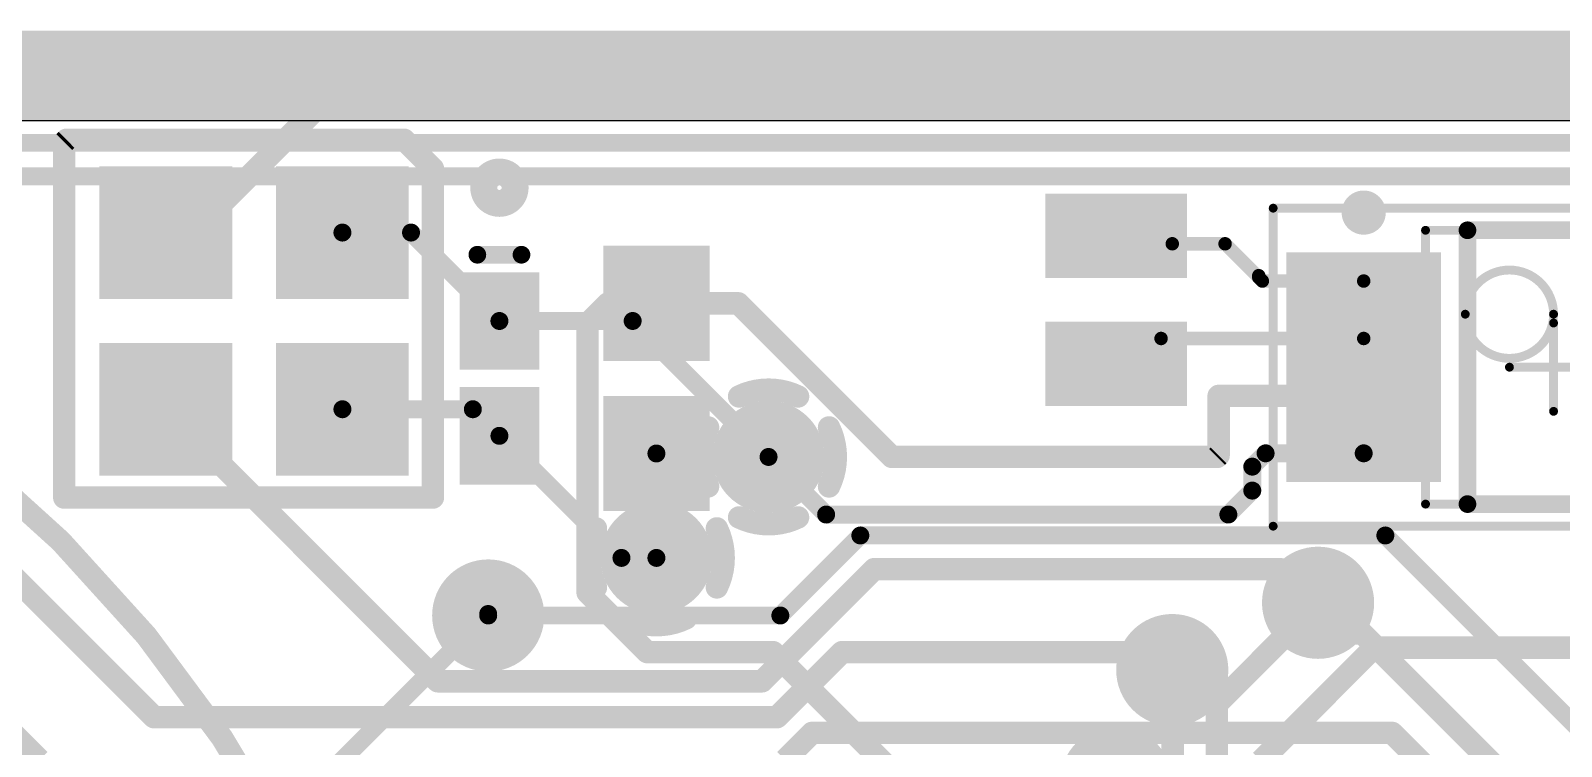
# Model space of a CAD drawing. Header units: millimetres. Extents: x 2.46 to 5.38, y 2.48 to 3.77.
# Drawn here: x 4.121 to 4.803, y 3.447 to 3.766 of the extents above; entities that cross this region are included whole.
import ezdxf

# ---------------------------------------------------------------- set-up
doc = ezdxf.new("R2010")
doc.units = ezdxf.units.MM
doc.header["$MEASUREMENT"] = 0
for name, color, linetype in [('BottomLayer', 5, 'Continuous'), ('BottomOverlay', 54, 'Continuous'), ('BottomPaste', 16, 'Continuous'), ('BottomSolder', 6, 'Continuous'), ('InternalPlane1', 76, 'Continuous'), ('InternalPlane2', 16, 'Continuous'), ('Mechanical1', 6, 'Continuous'), ('Mechanical13', 56, 'Continuous'), ('Mechanical15', 56, 'Continuous'), ('MultiLayer', 9, 'Continuous'), ('TopLayer', 1, 'Continuous'), ('TopOverlay', 2, 'Continuous'), ('TopPaste', 8, 'Continuous'), ('TopSolder', 216, 'Continuous')]:
    doc.layers.add(name, color=color, linetype=linetype)

msp = doc.modelspace()

# ---------------------------------------------------------------- linework, layer by layer
at = {"layer": 'BottomLayer'}
for points, const_width in [([(4.19326, 3.676), (4.24826, 3.731)], 0.01), ([(4.24826, 3.731), (5.09, 3.731)], 0.01), ([(4.18126, 3.676), (4.19326, 3.676)], 0.01), ([(4.26, 3.676), (4.29059, 3.676)], 0.008), ([(4.29059, 3.676), (4.33, 3.63659)], 0.008), ([(4.33, 3.63659), (4.38941, 3.63659)], 0.008), ([(4.38941, 3.63659), (4.45, 3.576)], 0.008), ([(4.04, 3.596), (4.176, 3.46)], 0.01), ([(4.18126, 3.59726), (4.30252, 3.476)], 0.01), ([(4.26, 3.59726), (4.31815, 3.59726)], 0.008), ([(4.31815, 3.59726), (4.33, 3.58541)], 0.008), ([(4.33, 3.58541), (4.38441, 3.531)], 0.008), ([(4.45524, 3.50533), (4.49091, 3.541)], 0.008), ([(4.49091, 3.541), (4.725, 3.541)], 0.008), ([(4.725, 3.541), (4.855, 3.411)], 0.008), ([(4.38441, 3.531), (4.4, 3.531)], 0.008), ([(4.44712, 3.476), (4.49712, 3.526)], 0.01), ([(4.49712, 3.526), (4.67807, 3.526)], 0.01), ([(4.67807, 3.526), (4.70678, 3.49728)], 0.01), ([(4.055, 3.511), (4.125, 3.441)], 0.01), ([(4.325, 3.50533), (4.45524, 3.50533)], 0.008), ([(4.70678, 3.49728), (4.71483, 3.49728)], 0.01), ([(4.71483, 3.49728), (4.85, 3.36211)], 0.01), ([(4.45375, 3.46), (4.48275, 3.489)], 0.01), ([(4.48275, 3.489), (4.622, 3.489)], 0.01), ([(4.622, 3.489), (4.63, 3.481)], 0.01), ([(4.30252, 3.476), (4.44712, 3.476)], 0.01), ([(4.176, 3.46), (4.45375, 3.46)], 0.01), ([(4.45737, 3.441), (4.46937, 3.453)], 0.01), ([(4.46937, 3.453), (4.728, 3.453)], 0.01), ([(4.728, 3.453), (4.765, 3.416)], 0.01)]:
    msp.add_lwpolyline(points, dxfattribs=dict(at, const_width=const_width))
for points, const_width in [([(4.24576, 3.731, 1), (4.25076, 3.731, 1)], 0.005), ([(4.24576, 3.731, 1), (4.25076, 3.731, 1)], 0.005), ([(4.17876, 3.676, 1), (4.18376, 3.676, 1)], 0.005), ([(4.19076, 3.676, 1), (4.19576, 3.676, 1)], 0.005), ([(4.19076, 3.676, 1), (4.19576, 3.676, 1)], 0.005), ([(4.258, 3.676, 1), (4.262, 3.676, 1)], 0.004), ([(4.28859, 3.676, 1), (4.29259, 3.676, 1)], 0.004), ([(4.28859, 3.676, 1), (4.29259, 3.676, 1)], 0.004), ([(4.328, 3.63659, 1), (4.332, 3.63659, 1)], 0.004), ([(4.328, 3.63659, 1), (4.332, 3.63659, 1)], 0.004), ([(4.38741, 3.63659, 1), (4.39141, 3.63659, 1)], 0.004), ([(4.38741, 3.63659, 1), (4.39141, 3.63659, 1)], 0.004), ([(4.17876, 3.59726, 1), (4.18376, 3.59726, 1)], 0.005), ([(4.258, 3.59726, 1), (4.262, 3.59726, 1)], 0.004), ([(4.31615, 3.59726, 1), (4.32015, 3.59726, 1)], 0.004), ([(4.31615, 3.59726, 1), (4.32015, 3.59726, 1)], 0.004), ([(4.328, 3.58541, 1), (4.332, 3.58541, 1)], 0.004), ([(4.328, 3.58541, 1), (4.332, 3.58541, 1)], 0.004), ([(4.4445, 3.576, 1), (4.4555, 3.576, 1)], 0.011), ([(4.448, 3.576, 1), (4.452, 3.576, 1)], 0.004), ([(4.48891, 3.541, 1), (4.49291, 3.541, 1)], 0.004), ([(4.48891, 3.541, 1), (4.49291, 3.541, 1)], 0.004), ([(4.723, 3.541, 1), (4.727, 3.541, 1)], 0.004), ([(4.723, 3.541, 1), (4.727, 3.541, 1)], 0.004), ([(4.3945, 3.531, 1), (4.4055, 3.531, 1)], 0.011), ([(4.38241, 3.531, 1), (4.38641, 3.531, 1)], 0.004), ([(4.38241, 3.531, 1), (4.38641, 3.531, 1)], 0.004), ([(4.398, 3.531, 1), (4.402, 3.531, 1)], 0.004), ([(4.49462, 3.526, 1), (4.49962, 3.526, 1)], 0.005), ([(4.49462, 3.526, 1), (4.49962, 3.526, 1)], 0.005), ([(4.67557, 3.526, 1), (4.68057, 3.526, 1)], 0.005), ([(4.67557, 3.526, 1), (4.68057, 3.526, 1)], 0.005), ([(4.6895, 3.511, 1), (4.7005, 3.511, 1)], 0.011), ([(4.3195, 3.50533, 1), (4.3305, 3.50533, 1)], 0.011), ([(4.323, 3.50533, 1), (4.327, 3.50533, 1)], 0.004), ([(4.45324, 3.50533, 1), (4.45724, 3.50533, 1)], 0.004), ([(4.45324, 3.50533, 1), (4.45724, 3.50533, 1)], 0.004), ([(4.70428, 3.49728, 1), (4.70928, 3.49728, 1)], 0.005), ([(4.70428, 3.49728, 1), (4.70928, 3.49728, 1)], 0.005), ([(4.71233, 3.49728, 1), (4.71733, 3.49728, 1)], 0.005), ([(4.71233, 3.49728, 1), (4.71733, 3.49728, 1)], 0.005), ([(4.48025, 3.489, 1), (4.48525, 3.489, 1)], 0.005), ([(4.48025, 3.489, 1), (4.48525, 3.489, 1)], 0.005), ([(4.6195, 3.489, 1), (4.6245, 3.489, 1)], 0.005), ([(4.6195, 3.489, 1), (4.6245, 3.489, 1)], 0.005), ([(4.6245, 3.481, 1), (4.6355, 3.481, 1)], 0.011), ([(4.30002, 3.476, 1), (4.30502, 3.476, 1)], 0.005), ([(4.30002, 3.476, 1), (4.30502, 3.476, 1)], 0.005), ([(4.44462, 3.476, 1), (4.44962, 3.476, 1)], 0.005), ([(4.44462, 3.476, 1), (4.44962, 3.476, 1)], 0.005), ([(4.6275, 3.481, 1), (4.6325, 3.481, 1)], 0.005), ([(4.1735, 3.46, 1), (4.1785, 3.46, 1)], 0.005), ([(4.1735, 3.46, 1), (4.1785, 3.46, 1)], 0.005), ([(4.45125, 3.46, 1), (4.45625, 3.46, 1)], 0.005), ([(4.45125, 3.46, 1), (4.45625, 3.46, 1)], 0.005), ([(4.46687, 3.453, 1), (4.47187, 3.453, 1)], 0.005), ([(4.46687, 3.453, 1), (4.47187, 3.453, 1)], 0.005), ([(4.7255, 3.453, 1), (4.7305, 3.453, 1)], 0.005), ([(4.7255, 3.453, 1), (4.7305, 3.453, 1)], 0.005)]:
    msp.add_lwpolyline(points, format="xyb", close=True, dxfattribs=dict(at, const_width=const_width))
for points in [[(4.20685, 3.70159), (4.15567, 3.70159), (4.20685, 3.65041), (4.15567, 3.65041)], [(4.28559, 3.70159), (4.23441, 3.70159), (4.28559, 3.65041), (4.23441, 3.65041)], [(4.34378, 3.65431), (4.31622, 3.65431), (4.34378, 3.61887), (4.31622, 3.61887)], [(4.20685, 3.62285), (4.15567, 3.62285), (4.20685, 3.57167), (4.15567, 3.57167)], [(4.28559, 3.62285), (4.23441, 3.62285), (4.28559, 3.57167), (4.23441, 3.57167)], [(4.34378, 3.60313), (4.31622, 3.60313), (4.34378, 3.56769), (4.31622, 3.56769)]]:
    msp.add_solid(points, dxfattribs=at)
at = {"layer": 'BottomOverlay'}
for points, const_width in [([(4.13598, 3.71635), (4.13697, 3.71734)], 0.01), ([(4.13598, 3.55789), (4.13598, 3.71635)], 0.01), ([(4.13697, 3.71734), (4.28756, 3.71734)], 0.01), ([(4.28756, 3.71734), (4.30035, 3.70454)], 0.01), ([(4.30035, 3.55789), (4.30035, 3.70454)], 0.01), ([(4.32016, 3.66612), (4.33984, 3.66612)], 0.00787), ([(4.13598, 3.55789), (4.30035, 3.55789)], 0.01)]:
    msp.add_lwpolyline(points, dxfattribs=dict(at, const_width=const_width))
for points, const_width in [([(4.13348, 3.71635, 1), (4.13848, 3.71635, 1)], 0.005), ([(4.13348, 3.71635, 1), (4.13848, 3.71635, 1)], 0.005), ([(4.13447, 3.71734, 1), (4.13947, 3.71734, 1)], 0.005), ([(4.13447, 3.71734, 1), (4.13947, 3.71734, 1)], 0.005), ([(4.28506, 3.71734, 1), (4.29006, 3.71734, 1)], 0.005), ([(4.28506, 3.71734, 1), (4.29006, 3.71734, 1)], 0.005), ([(4.304, 3.129, 1), (3.146, 3.129, 1)], 0.01), ([(4.29785, 3.70454, 1), (4.30285, 3.70454, 1)], 0.005), ([(4.29785, 3.70454, 1), (4.30285, 3.70454, 1)], 0.005), ([(4.337, 3.696, 1), (4.323, 3.696, 1)], 0.012), ([(4.32, 3.696, 1), (4.326, 3.696, 1)], 0.006), ([(4.334, 3.696, 1), (4.34, 3.696, 1)], 0.006), ([(4.31819, 3.66612, 1), (4.32213, 3.66612, 1)], 0.00394), ([(4.33787, 3.66612, 1), (4.34181, 3.66612, 1)], 0.00394), ([(4.175, 3.13, 1), (3.275, 3.13, 1)], 0.01), ([(4.13348, 3.55789, 1), (4.13848, 3.55789, 1)], 0.005), ([(4.13348, 3.55789, 1), (4.13848, 3.55789, 1)], 0.005), ([(4.29785, 3.55789, 1), (4.30285, 3.55789, 1)], 0.005), ([(4.29785, 3.55789, 1), (4.30285, 3.55789, 1)], 0.005)]:
    msp.add_lwpolyline(points, format="xyb", close=True, dxfattribs=dict(at, const_width=const_width))
at = {"layer": 'BottomPaste'}
for points in [[(4.20685, 3.70159), (4.15567, 3.70159), (4.20685, 3.65041), (4.15567, 3.65041)], [(4.28559, 3.70159), (4.23441, 3.70159), (4.28559, 3.65041), (4.23441, 3.65041)], [(4.34378, 3.65431), (4.31622, 3.65431), (4.34378, 3.61887), (4.31622, 3.61887)], [(4.20685, 3.62285), (4.15567, 3.62285), (4.20685, 3.57167), (4.15567, 3.57167)], [(4.28559, 3.62285), (4.23441, 3.62285), (4.28559, 3.57167), (4.23441, 3.57167)], [(4.34378, 3.60313), (4.31622, 3.60313), (4.34378, 3.56769), (4.31622, 3.56769)]]:
    msp.add_solid(points, dxfattribs=at)
at = {"layer": 'BottomSolder', "const_width": 0.015}
for points in [[(4.4425, 3.576, 1), (4.4575, 3.576, 1)], [(4.3925, 3.531, 1), (4.4075, 3.531, 1)], [(4.6875, 3.511, 1), (4.7025, 3.511, 1)], [(4.3175, 3.50533, 1), (4.3325, 3.50533, 1)], [(4.6225, 3.481, 1), (4.6375, 3.481, 1)]]:
    msp.add_lwpolyline(points, format="xyb", close=True, dxfattribs=at)
at = {"layer": 'BottomSolder'}
for points in [[(4.21085, 3.70559), (4.15167, 3.70559), (4.21085, 3.64641), (4.15167, 3.64641)], [(4.28959, 3.70559), (4.23041, 3.70559), (4.28959, 3.64641), (4.23041, 3.64641)], [(4.34778, 3.65831), (4.31222, 3.65831), (4.34778, 3.61487), (4.31222, 3.61487)], [(4.21085, 3.62685), (4.15167, 3.62685), (4.21085, 3.56767), (4.15167, 3.56767)], [(4.28959, 3.62685), (4.23041, 3.62685), (4.28959, 3.56767), (4.23041, 3.56767)], [(4.34778, 3.60713), (4.31222, 3.60713), (4.34778, 3.56369), (4.31222, 3.56369)]]:
    msp.add_solid(points, dxfattribs=at)
at = {"layer": 'InternalPlane1'}
msp.add_line((3.02457, 3.7259), (5.3399, 3.7259), dxfattribs=at)
at = {"layer": 'InternalPlane1', "const_width": 0.04}
msp.add_lwpolyline([(3.01625, 3.746), (5.36, 3.746)], dxfattribs=at)
at = {"layer": 'InternalPlane1', "const_width": 0.01}
for points in [[(4.43685, 3.60296, -0.230868), (4.46315, 3.60296)], [(4.42304, 3.56285, -0.230868), (4.42304, 3.58915)], [(4.47696, 3.58915, -0.230868), (4.47696, 3.56285)], [(4.46315, 3.54904, -0.230868), (4.43685, 3.54904)]]:
    msp.add_lwpolyline(points, format="xyb", dxfattribs=at)
at = {"layer": 'InternalPlane1'}
for points, const_width in [([(4.43435, 3.60296, 1), (4.43935, 3.60296, 1)], 0.005), ([(4.46065, 3.60296, 1), (4.46565, 3.60296, 1)], 0.005), ([(4.42054, 3.58915, 1), (4.42554, 3.58915, 1)], 0.005), ([(4.47446, 3.58915, 1), (4.47946, 3.58915, 1)], 0.005), ([(4.42054, 3.56285, 1), (4.42554, 3.56285, 1)], 0.005), ([(4.47446, 3.56285, 1), (4.47946, 3.56285, 1)], 0.005), ([(4.3875, 3.531, 1), (4.4125, 3.531, 1)], 0.025), ([(4.43435, 3.54904, 1), (4.43935, 3.54904, 1)], 0.005), ([(4.46065, 3.54904, 1), (4.46565, 3.54904, 1)], 0.005), ([(4.6825, 3.511, 1), (4.7075, 3.511, 1)], 0.025), ([(4.3125, 3.50533, 1), (4.3375, 3.50533, 1)], 0.025), ([(4.6175, 3.481, 1), (4.6425, 3.481, 1)], 0.025), ([(4.5925, 3.431, 1), (4.6175, 3.431, 1)], 0.025)]:
    msp.add_lwpolyline(points, format="xyb", close=True, dxfattribs=dict(at, const_width=const_width))
at = {"layer": 'InternalPlane2'}
msp.add_line((3.02457, 3.7259), (5.3399, 3.7259), dxfattribs=at)
at = {"layer": 'InternalPlane2', "const_width": 0.04}
msp.add_lwpolyline([(3.01625, 3.746), (5.36, 3.746)], dxfattribs=at)
at = {"layer": 'InternalPlane2'}
for points, const_width in [([(4.4375, 3.576, 1), (4.4625, 3.576, 1)], 0.025), ([(4.38435, 3.55796, 1), (4.38935, 3.55796, 1)], 0.005), ([(4.41065, 3.55796, 1), (4.41565, 3.55796, 1)], 0.005), ([(4.37054, 3.54415, 1), (4.37554, 3.54415, 1)], 0.005), ([(4.42446, 3.54415, 1), (4.42946, 3.54415, 1)], 0.005), ([(4.6825, 3.511, 1), (4.7075, 3.511, 1)], 0.025), ([(4.3125, 3.50533, 1), (4.3375, 3.50533, 1)], 0.025), ([(4.37054, 3.51785, 1), (4.37554, 3.51785, 1)], 0.005), ([(4.42446, 3.51785, 1), (4.42946, 3.51785, 1)], 0.005), ([(4.38435, 3.50404, 1), (4.38935, 3.50404, 1)], 0.005), ([(4.41065, 3.50404, 1), (4.41565, 3.50404, 1)], 0.005), ([(4.6175, 3.481, 1), (4.6425, 3.481, 1)], 0.025), ([(4.5925, 3.431, 1), (4.6175, 3.431, 1)], 0.025)]:
    msp.add_lwpolyline(points, format="xyb", close=True, dxfattribs=dict(at, const_width=const_width))
at = {"layer": 'InternalPlane2', "const_width": 0.01}
for points in [[(4.38685, 3.55796, -0.230868), (4.41315, 3.55796)], [(4.37304, 3.51785, -0.230868), (4.37304, 3.54415)], [(4.42696, 3.54415, -0.230868), (4.42696, 3.51785)], [(4.41315, 3.50404, -0.230868), (4.38685, 3.50404)]]:
    msp.add_lwpolyline(points, format="xyb", dxfattribs=at)
at = {"layer": 'Mechanical1', "const_width": 0.01}
msp.add_lwpolyline([(3.01625, 3.746), (5.36, 3.746)], dxfattribs=at)
at = {"layer": 'Mechanical13', "const_width": 0.00394}
for points in [[(4.74291, 3.67702), (4.85709, 3.67702)], [(4.74291, 3.55498), (4.74291, 3.67702)], [(4.74291, 3.55498), (4.85709, 3.55498)]]:
    msp.add_lwpolyline(points, dxfattribs=at)
at = {"layer": 'Mechanical13'}
for points, const_width in [([(4.74193, 3.67702, 1), (4.7439, 3.67702, 1)], 0.00197), ([(4.74193, 3.67702, 1), (4.7439, 3.67702, 1)], 0.00197), ([(4.8, 3.63962, 1), (4.76063, 3.63962, 1)], 0.00394), ([(4.75965, 3.63962, 1), (4.76161, 3.63962, 1)], 0.00197), ([(4.79902, 3.63962, 1), (4.80098, 3.63962, 1)], 0.00197), ([(4.74193, 3.55498, 1), (4.7439, 3.55498, 1)], 0.00197), ([(4.74193, 3.55498, 1), (4.7439, 3.55498, 1)], 0.00197)]:
    msp.add_lwpolyline(points, format="xyb", close=True, dxfattribs=dict(at, const_width=const_width))
at = {"layer": 'Mechanical15', "const_width": 0.00394}
for points in [[(4.675, 3.68687), (4.925, 3.68687)], [(4.675, 3.54513), (4.675, 3.68687)], [(4.8, 3.59631), (4.8, 3.63568)], [(4.78032, 3.616), (4.81969, 3.616)], [(4.675, 3.54513), (4.925, 3.54513)]]:
    msp.add_lwpolyline(points, dxfattribs=at)
at = {"layer": 'Mechanical15', "const_width": 0.00197}
for points in [[(4.67402, 3.68687, 1), (4.67598, 3.68687, 1)], [(4.67402, 3.68687, 1), (4.67598, 3.68687, 1)], [(4.79902, 3.63568, 1), (4.80098, 3.63568, 1)], [(4.77933, 3.616, 1), (4.7813, 3.616, 1)], [(4.79902, 3.59631, 1), (4.80098, 3.59631, 1)], [(4.67402, 3.54513, 1), (4.67598, 3.54513, 1)], [(4.67402, 3.54513, 1), (4.67598, 3.54513, 1)]]:
    msp.add_lwpolyline(points, format="xyb", close=True, dxfattribs=at)
at = {"layer": 'MultiLayer', "const_width": 0.011}
for points in [[(4.4445, 3.576, 1), (4.4555, 3.576, 1)], [(4.3945, 3.531, 1), (4.4055, 3.531, 1)], [(4.6895, 3.511, 1), (4.7005, 3.511, 1)], [(4.3195, 3.50533, 1), (4.3305, 3.50533, 1)], [(4.6245, 3.481, 1), (4.6355, 3.481, 1)]]:
    msp.add_lwpolyline(points, format="xyb", close=True, dxfattribs=at)
at = {"layer": 'TopLayer'}
for points, const_width in [([(3.21847, 3.731), (5.045, 3.731)], 0.01), ([(3.95, 3.716), (5.02, 3.716)], 0.008), ([(3.96, 3.701), (5.01, 3.701)], 0.008), ([(4.63, 3.671), (4.65354, 3.671)], 0.006), ([(4.65354, 3.671), (4.66856, 3.65598)], 0.006), ([(4.66856, 3.65598), (4.66856, 3.65678)], 0.006), ([(4.66856, 3.65598), (4.67016, 3.65439)], 0.006), ([(4.67016, 3.65439), (4.71535, 3.65439)], 0.006), ([(4.36932, 3.63531), (4.37847, 3.64446)], 0.01), ([(4.37847, 3.64446), (4.4, 3.64446)], 0.01), ([(4.4, 3.64446), (4.43654, 3.64446)], 0.01), ([(4.43654, 3.64446), (4.505, 3.576)], 0.01), ([(4.36932, 3.51557), (4.36932, 3.63531)], 0.01), ([(4.625, 3.62879), (4.71535, 3.62879)], 0.006), ([(4.65067, 3.6032), (4.71535, 3.6032)], 0.01), ([(4.65067, 3.57667), (4.65067, 3.6032)], 0.01), ([(4.4, 3.531), (4.4, 3.57754)], 0.008), ([(4.45, 3.576), (4.47567, 3.55033)], 0.008), ([(4.505, 3.576), (4.65, 3.576)], 0.01), ([(4.65, 3.576), (4.65067, 3.57667)], 0.01), ([(4.66567, 3.57167), (4.67161, 3.57761)], 0.008), ([(4.67161, 3.57761), (4.71535, 3.57761)], 0.008), ([(4.66567, 3.561), (4.66567, 3.57167)], 0.008), ([(4.655, 3.55033), (4.66567, 3.561)], 0.008), ([(4.47567, 3.55033), (4.655, 3.55033)], 0.008), ([(4.36932, 3.51557), (4.39589, 3.489)], 0.01), ([(4.64984, 3.46584), (4.695, 3.511)], 0.01), ([(4.215, 3.396), (4.325, 3.506)], 0.008), ([(4.66953, 3.44053), (4.72, 3.491)], 0.01), ([(4.72, 3.491), (4.9, 3.491)], 0.01), ([(4.39589, 3.489), (4.452, 3.489)], 0.01), ([(4.452, 3.489), (4.5711, 3.3699)], 0.01), ([(4.63016, 3.34539), (4.63016, 3.481)], 0.01), ([(4.64984, 3.34539), (4.64984, 3.46584)], 0.01)]:
    msp.add_lwpolyline(points, dxfattribs=dict(at, const_width=const_width))
for points, const_width in [([(4.6285, 3.671, 1), (4.6315, 3.671, 1)], 0.003), ([(4.65204, 3.671, 1), (4.65504, 3.671, 1)], 0.003), ([(4.65204, 3.671, 1), (4.65504, 3.671, 1)], 0.003), ([(4.66706, 3.65678, 1), (4.67006, 3.65678, 1)], 0.003), ([(4.66706, 3.65598, 1), (4.67006, 3.65598, 1)], 0.003), ([(4.66706, 3.65598, 1), (4.67006, 3.65598, 1)], 0.003), ([(4.66706, 3.65598, 1), (4.67006, 3.65598, 1)], 0.003), ([(4.66866, 3.65439, 1), (4.67166, 3.65439, 1)], 0.003), ([(4.66866, 3.65439, 1), (4.67166, 3.65439, 1)], 0.003), ([(4.71385, 3.65439, 1), (4.71685, 3.65439, 1)], 0.003), ([(4.37597, 3.64446, 1), (4.38097, 3.64446, 1)], 0.005), ([(4.37597, 3.64446, 1), (4.38097, 3.64446, 1)], 0.005), ([(4.3975, 3.64446, 1), (4.4025, 3.64446, 1)], 0.005), ([(4.3975, 3.64446, 1), (4.4025, 3.64446, 1)], 0.005), ([(4.43404, 3.64446, 1), (4.43904, 3.64446, 1)], 0.005), ([(4.43404, 3.64446, 1), (4.43904, 3.64446, 1)], 0.005), ([(4.36682, 3.63531, 1), (4.37182, 3.63531, 1)], 0.005), ([(4.36682, 3.63531, 1), (4.37182, 3.63531, 1)], 0.005), ([(4.6235, 3.62879, 1), (4.6265, 3.62879, 1)], 0.003), ([(4.71385, 3.62879, 1), (4.71685, 3.62879, 1)], 0.003), ([(4.64817, 3.6032, 1), (4.65317, 3.6032, 1)], 0.005), ([(4.64817, 3.6032, 1), (4.65317, 3.6032, 1)], 0.005), ([(4.71285, 3.6032, 1), (4.71785, 3.6032, 1)], 0.005), ([(4.4445, 3.576, 1), (4.4555, 3.576, 1)], 0.011), ([(4.398, 3.57754, 1), (4.402, 3.57754, 1)], 0.004), ([(4.448, 3.576, 1), (4.452, 3.576, 1)], 0.004), ([(4.5025, 3.576, 1), (4.5075, 3.576, 1)], 0.005), ([(4.5025, 3.576, 1), (4.5075, 3.576, 1)], 0.005), ([(4.6475, 3.576, 1), (4.6525, 3.576, 1)], 0.005), ([(4.6475, 3.576, 1), (4.6525, 3.576, 1)], 0.005), ([(4.64817, 3.57667, 1), (4.65317, 3.57667, 1)], 0.005), ([(4.64817, 3.57667, 1), (4.65317, 3.57667, 1)], 0.005), ([(4.66961, 3.57761, 1), (4.67361, 3.57761, 1)], 0.004), ([(4.66961, 3.57761, 1), (4.67361, 3.57761, 1)], 0.004), ([(4.71335, 3.57761, 1), (4.71735, 3.57761, 1)], 0.004), ([(4.66367, 3.57167, 1), (4.66767, 3.57167, 1)], 0.004), ([(4.66367, 3.57167, 1), (4.66767, 3.57167, 1)], 0.004), ([(4.66367, 3.561, 1), (4.66767, 3.561, 1)], 0.004), ([(4.66367, 3.561, 1), (4.66767, 3.561, 1)], 0.004), ([(4.47367, 3.55033, 1), (4.47767, 3.55033, 1)], 0.004), ([(4.47367, 3.55033, 1), (4.47767, 3.55033, 1)], 0.004), ([(4.653, 3.55033, 1), (4.657, 3.55033, 1)], 0.004), ([(4.653, 3.55033, 1), (4.657, 3.55033, 1)], 0.004), ([(4.3945, 3.531, 1), (4.4055, 3.531, 1)], 0.011), ([(4.398, 3.531, 1), (4.402, 3.531, 1)], 0.004), ([(4.6895, 3.511, 1), (4.7005, 3.511, 1)], 0.011), ([(4.3195, 3.50533, 1), (4.3305, 3.50533, 1)], 0.011), ([(4.36682, 3.51557, 1), (4.37182, 3.51557, 1)], 0.005), ([(4.36682, 3.51557, 1), (4.37182, 3.51557, 1)], 0.005), ([(4.6925, 3.511, 1), (4.6975, 3.511, 1)], 0.005), ([(4.323, 3.506, 1), (4.327, 3.506, 1)], 0.004), ([(4.7175, 3.491, 1), (4.7225, 3.491, 1)], 0.005), ([(4.7175, 3.491, 1), (4.7225, 3.491, 1)], 0.005), ([(4.39339, 3.489, 1), (4.39839, 3.489, 1)], 0.005), ([(4.39339, 3.489, 1), (4.39839, 3.489, 1)], 0.005), ([(4.4495, 3.489, 1), (4.4545, 3.489, 1)], 0.005), ([(4.4495, 3.489, 1), (4.4545, 3.489, 1)], 0.005), ([(4.6245, 3.481, 1), (4.6355, 3.481, 1)], 0.011), ([(4.62766, 3.481, 1), (4.63266, 3.481, 1)], 0.005), ([(4.64734, 3.46584, 1), (4.65234, 3.46584, 1)], 0.005), ([(4.64734, 3.46584, 1), (4.65234, 3.46584, 1)], 0.005)]:
    msp.add_lwpolyline(points, format="xyb", close=True, dxfattribs=dict(at, const_width=const_width))
for points in [[(4.63256, 3.65978), (4.63256, 3.68931), (4.57744, 3.65978), (4.57744, 3.68931)], [(4.41969, 3.66612), (4.38032, 3.66612), (4.41969, 3.62281), (4.38032, 3.62281)], [(4.74587, 3.64553), (4.74587, 3.66324), (4.68484, 3.64553), (4.68484, 3.66324)], [(4.63256, 3.60269), (4.63256, 3.63222), (4.57744, 3.60269), (4.57744, 3.63222)], [(4.74587, 3.61994), (4.74587, 3.63765), (4.68484, 3.61994), (4.68484, 3.63765)], [(4.74587, 3.59435), (4.74587, 3.61206), (4.68484, 3.59435), (4.68484, 3.61206)], [(4.41969, 3.59919), (4.38032, 3.59919), (4.41969, 3.55588), (4.38032, 3.55588)], [(4.74587, 3.56876), (4.74587, 3.58647), (4.68484, 3.56876), (4.68484, 3.58647)]]:
    msp.add_solid(points, dxfattribs=at)
at = {"layer": 'TopOverlay'}
for points, const_width in [([(4.72028, 3.6849, 1), (4.71043, 3.6849, 1)], 0.00984), ([(4.70797, 3.6849, 1), (4.71289, 3.6849, 1)], 0.00492), ([(4.71782, 3.6849, 1), (4.72274, 3.6849, 1)], 0.00492), ([(4.75965, 3.67702, 1), (4.76358, 3.67702, 1)], 0.00394), ([(4.75965, 3.67702, 1), (4.76358, 3.67702, 1)], 0.00394), ([(4.75965, 3.55498, 1), (4.76358, 3.55498, 1)], 0.00394), ([(4.75965, 3.55498, 1), (4.76358, 3.55498, 1)], 0.00394)]:
    msp.add_lwpolyline(points, format="xyb", close=True, dxfattribs=dict(at, const_width=const_width))
at = {"layer": 'TopOverlay', "const_width": 0.00787}
for points in [[(4.76161, 3.67702), (4.83839, 3.67702)], [(4.76161, 3.55498), (4.76161, 3.67702)], [(4.76161, 3.55498), (4.83839, 3.55498)]]:
    msp.add_lwpolyline(points, dxfattribs=at)
at = {"layer": 'TopPaste'}
for points in [[(4.63256, 3.65978), (4.63256, 3.68931), (4.57744, 3.65978), (4.57744, 3.68931)], [(4.41969, 3.66612), (4.38032, 3.66612), (4.41969, 3.62281), (4.38032, 3.62281)], [(4.74587, 3.64553), (4.74587, 3.66324), (4.68484, 3.64553), (4.68484, 3.66324)], [(4.63256, 3.60269), (4.63256, 3.63222), (4.57744, 3.60269), (4.57744, 3.63222)], [(4.74587, 3.61994), (4.74587, 3.63765), (4.68484, 3.61994), (4.68484, 3.63765)], [(4.74587, 3.59435), (4.74587, 3.61206), (4.68484, 3.59435), (4.68484, 3.61206)], [(4.41969, 3.59919), (4.38032, 3.59919), (4.41969, 3.55588), (4.38032, 3.55588)], [(4.74587, 3.56876), (4.74587, 3.58647), (4.68484, 3.56876), (4.68484, 3.58647)]]:
    msp.add_solid(points, dxfattribs=at)
at = {"layer": 'TopSolder', "const_width": 0.015}
for points in [[(4.4425, 3.576, 1), (4.4575, 3.576, 1)], [(4.3925, 3.531, 1), (4.4075, 3.531, 1)], [(4.6875, 3.511, 1), (4.7025, 3.511, 1)], [(4.3175, 3.50533, 1), (4.3325, 3.50533, 1)], [(4.6225, 3.481, 1), (4.6375, 3.481, 1)]]:
    msp.add_lwpolyline(points, format="xyb", close=True, dxfattribs=at)
at = {"layer": 'TopSolder'}
for points in [[(4.63656, 3.65578), (4.63656, 3.69331), (4.57344, 3.65578), (4.57344, 3.69331)], [(4.42369, 3.67012), (4.37632, 3.67012), (4.42369, 3.61881), (4.37632, 3.61881)], [(4.74987, 3.64153), (4.74987, 3.66724), (4.68084, 3.64153), (4.68084, 3.66724)], [(4.74987, 3.61594), (4.74987, 3.64165), (4.68084, 3.61594), (4.68084, 3.64165)], [(4.63656, 3.59869), (4.63656, 3.63622), (4.57344, 3.59869), (4.57344, 3.63622)], [(4.74987, 3.59035), (4.74987, 3.61606), (4.68084, 3.59035), (4.68084, 3.61606)], [(4.42369, 3.60319), (4.37632, 3.60319), (4.42369, 3.55188), (4.37632, 3.55188)], [(4.74987, 3.56476), (4.74987, 3.59047), (4.68084, 3.56476), (4.68084, 3.59047)]]:
    msp.add_solid(points, dxfattribs=at)

doc.saveas('drawing.dxf')
